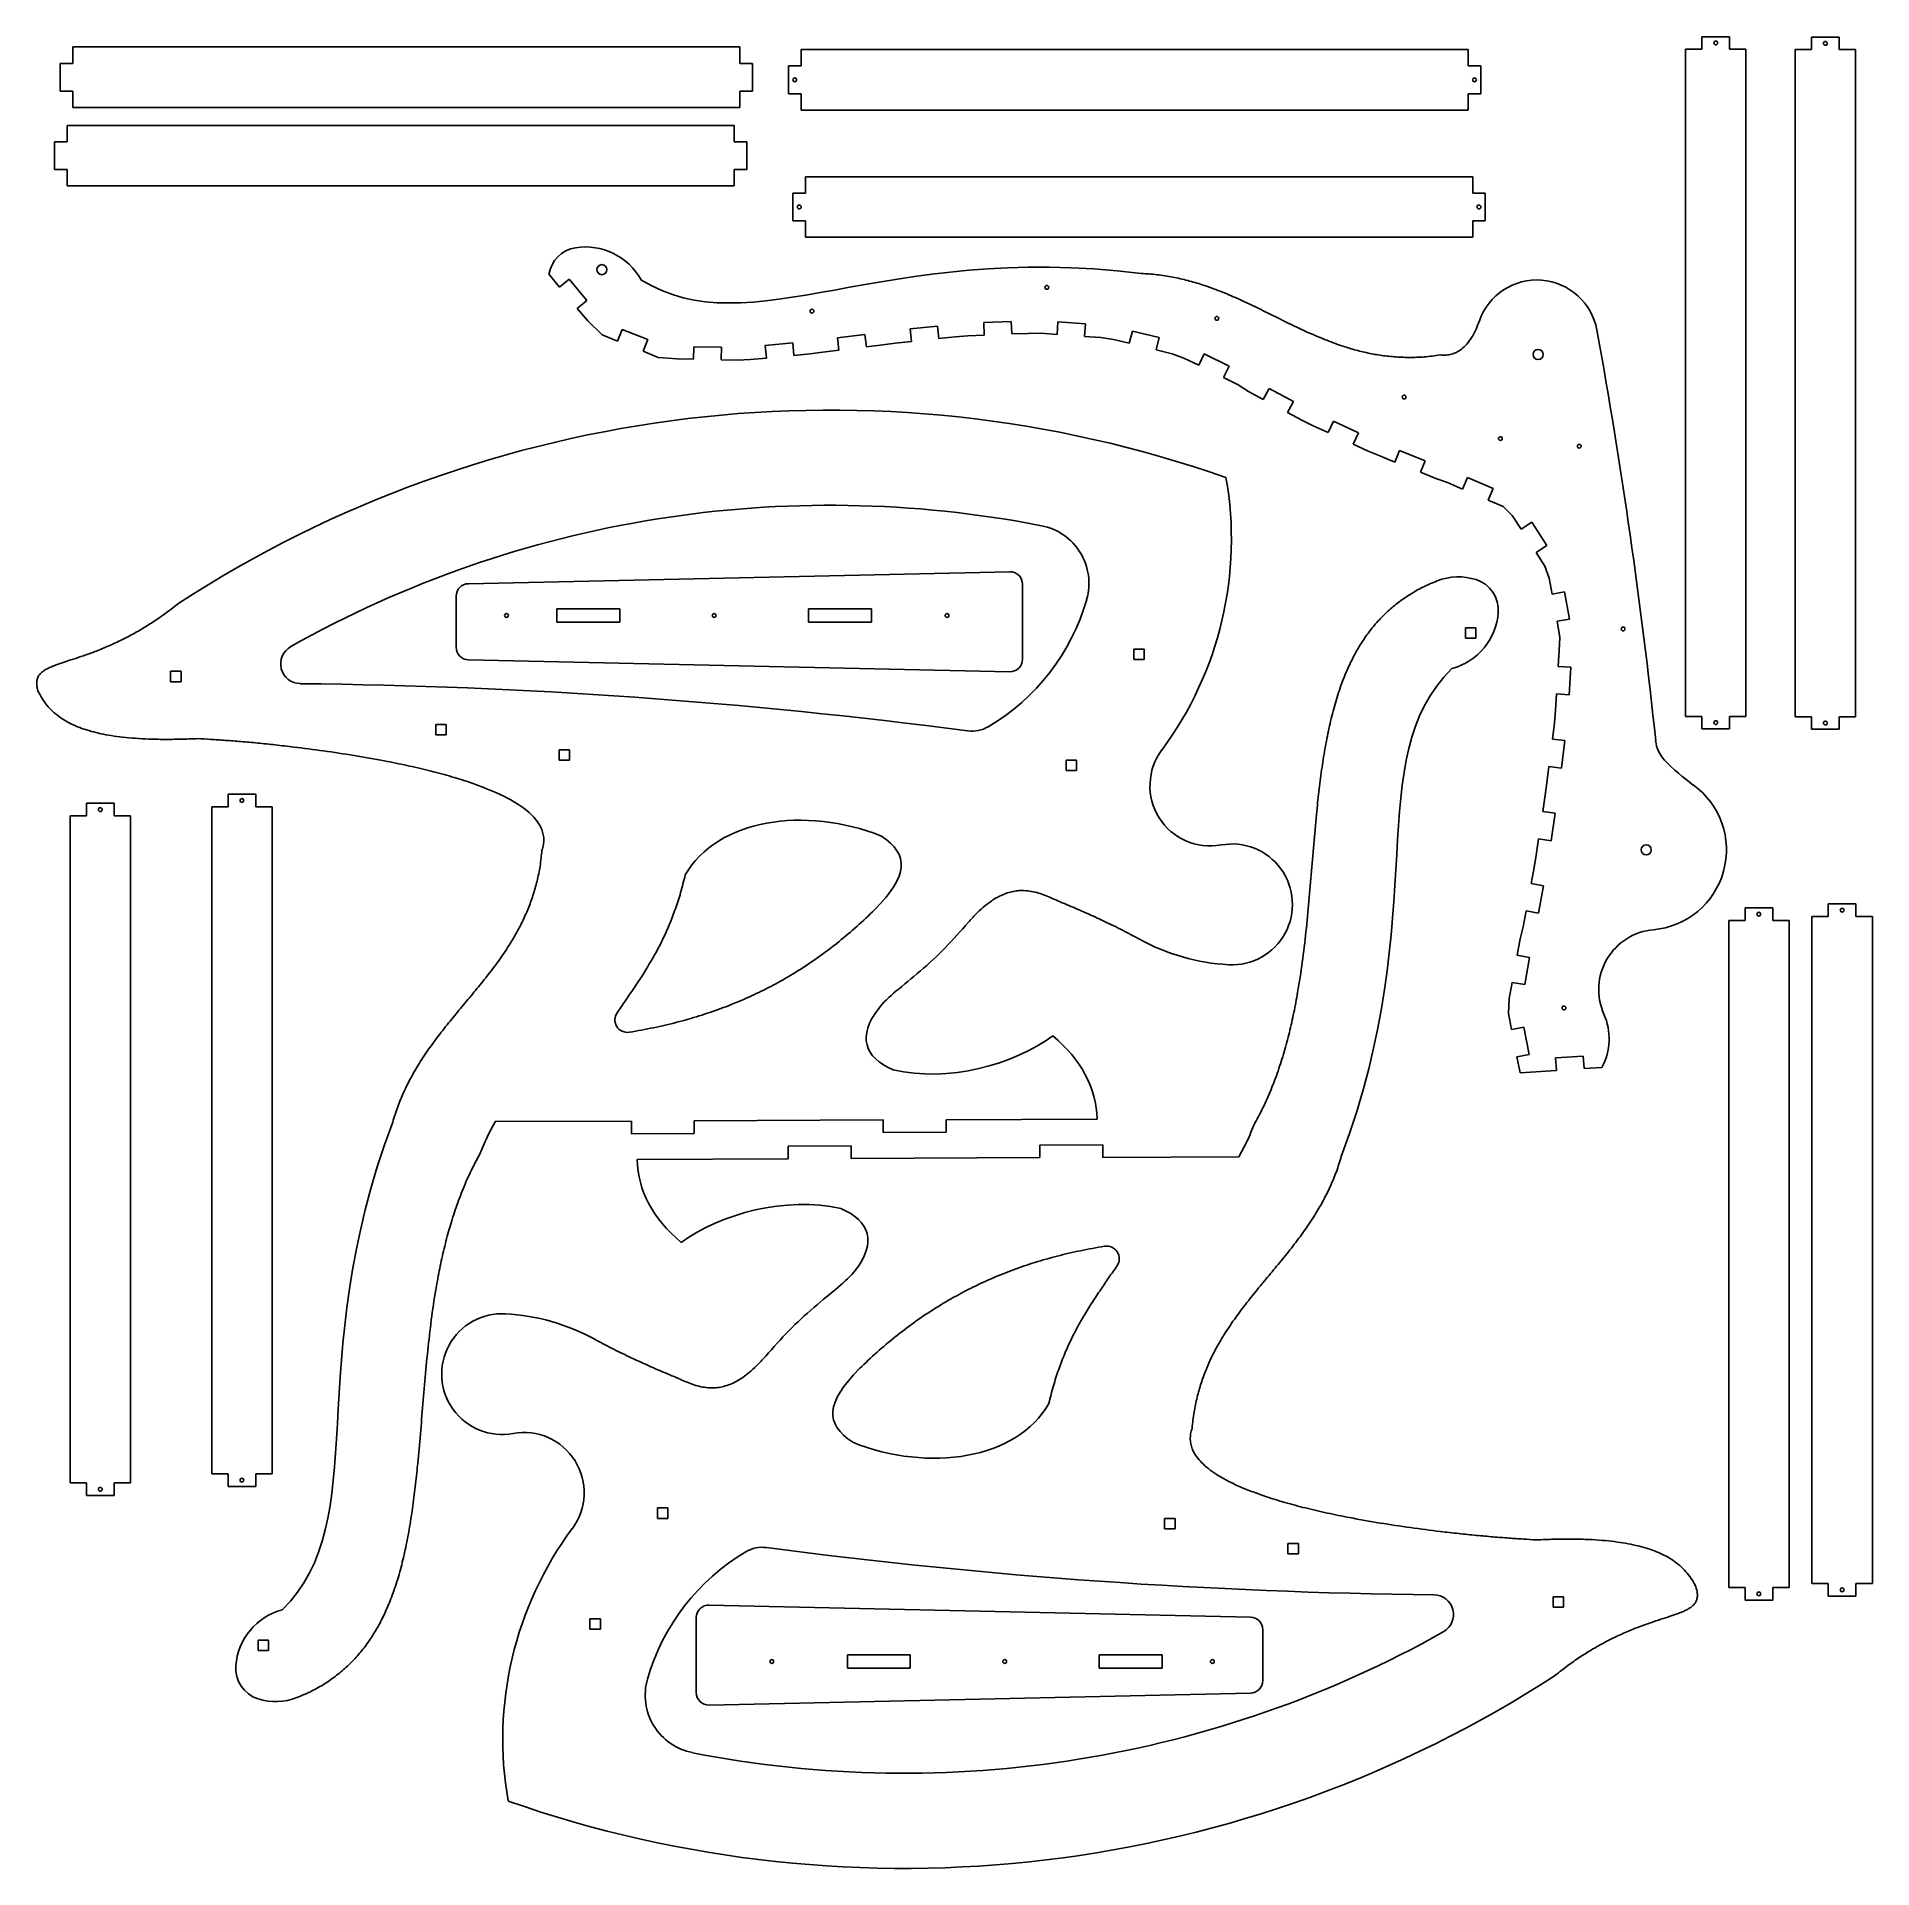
# Model space of a CAD drawing. Header units: millimetres. Extents: x 34 to 1492, y 27 to 1482.
import ezdxf

# ---------------------------------------------------------------- set-up
doc = ezdxf.new("R2010")
doc.units = ezdxf.units.MM

msp = doc.modelspace()

# ---------------------------------------------------------------- linework, layer by layer
at = {"color": 7, "linetype": 'Continuous', "lineweight": 25}
for p, q in [((62.3, 1460.7), (62.3, 1473.7)), ((592.3, 1473.7), (62.3, 1473.7)), ((592.3, 1460.7), (592.3, 1473.7)), ((1356.6, 1481.9), (1356.6, 1471.9)), ((1378.6, 1481.9), (1356.6, 1481.9)), ((1378.6, 1471.9), (1378.6, 1481.9)), ((1443.7, 1481.6), (1443.7, 1471.6)), ((1465.7, 1481.6), (1443.7, 1481.6)), ((1465.7, 1471.6), (1465.7, 1481.6)), ((52.3, 1460.7), (52.3, 1438.7)), ((52.3, 1460.7), (62.3, 1460.7)), ((602.3, 1460.7), (592.3, 1460.7)), ((602.3, 1438.7), (602.3, 1460.7)), ((630.9, 1458.6), (630.9, 1436.6)), ((630.9, 1458.6), (640.9, 1458.6)), ((640.9, 1458.6), (640.9, 1471.6)), ((1170.9, 1471.6), (640.9, 1471.6)), ((1170.9, 1458.6), (1170.9, 1471.6)), ((1180.9, 1458.6), (1170.9, 1458.6)), ((1180.9, 1436.6), (1180.9, 1458.6)), ((1356.6, 1471.9), (1343.6, 1471.9)), ((1343.6, 1471.9), (1343.6, 941.9)), ((1391.6, 1471.9), (1378.6, 1471.9)), ((1391.6, 941.9), (1391.6, 1471.9)), ((1443.7, 1471.6), (1430.7, 1471.6)), ((1430.7, 1471.6), (1430.7, 941.6)), ((1478.7, 1471.6), (1465.7, 1471.6)), ((1478.7, 941.6), (1478.7, 1471.6)), ((62.3, 1438.7), (52.3, 1438.7)), ((62.3, 1425.7), (62.3, 1438.7)), ((592.3, 1438.7), (602.3, 1438.7)), ((592.3, 1425.7), (592.3, 1438.7)), ((640.9, 1436.6), (630.9, 1436.6)), ((640.9, 1423.6), (640.9, 1436.6)), ((1170.9, 1436.6), (1180.9, 1436.6)), ((1170.9, 1423.6), (1170.9, 1436.6)), ((62.3, 1425.7), (592.3, 1425.7)), ((640.9, 1423.6), (1170.9, 1423.6)), ((57.9, 1398.4), (57.9, 1411.4)), ((587.9, 1411.4), (57.9, 1411.4)), ((587.9, 1398.4), (587.9, 1411.4)), ((47.9, 1398.4), (47.9, 1376.4)), ((47.9, 1398.4), (57.9, 1398.4)), ((597.9, 1398.4), (587.9, 1398.4)), ((597.9, 1376.4), (597.9, 1398.4)), ((57.9, 1376.4), (47.9, 1376.4)), ((57.9, 1363.4), (57.9, 1376.4)), ((587.9, 1376.4), (597.9, 1376.4)), ((587.9, 1363.4), (587.9, 1376.4)), ((57.9, 1363.4), (587.9, 1363.4)), ((634.5, 1357.6), (634.5, 1335.6)), ((634.5, 1357.6), (644.5, 1357.6)), ((644.5, 1357.6), (644.5, 1370.6)), ((1174.5, 1370.6), (644.5, 1370.6)), ((1174.5, 1357.6), (1174.5, 1370.6)), ((1184.5, 1357.6), (1174.5, 1357.6)), ((1184.5, 1335.6), (1184.5, 1357.6)), ((644.5, 1335.6), (634.5, 1335.6)), ((644.5, 1322.6), (644.5, 1335.6)), ((1174.5, 1335.6), (1184.5, 1335.6)), ((1174.5, 1322.6), (1174.5, 1335.6)), ((644.5, 1322.6), (1174.5, 1322.6)), ((440.7, 1292.9), (449, 1282.9)), ((456.7, 1289.3), (449, 1282.9)), ((470.8, 1272.4), (456.7, 1289.3)), ((463.1, 1266), (470.8, 1272.4)), ((463.1, 1266), (471.4, 1256)), ((471.4, 1256), (482.9, 1244.9)), ((807.9, 1255.7), (786, 1254.8)), ((786, 1254.8), (786.4, 1244.8)), ((808.3, 1245.7), (807.9, 1255.7)), ((845, 1255.3), (844.3, 1245.3)), ((867, 1253.7), (845, 1255.3)), ((482.9, 1244.9), (495, 1240.1)), ((498.7, 1249.3), (495, 1240.1)), ((519.1, 1241.2), (498.7, 1249.3)), ((515.4, 1231.9), (519.1, 1241.2)), ((691.6, 1245.4), (669.8, 1242.7)), ((669.8, 1242.7), (671, 1232.8)), ((692.9, 1235.5), (691.6, 1245.4)), ((715.7, 1238.4), (728.6, 1239.8)), ((749.4, 1252), (727.6, 1249.7)), ((727.6, 1249.7), (728.6, 1239.8)), ((750.5, 1242.1), (749.4, 1252)), ((750.5, 1242.1), (763.4, 1243.4)), ((763.4, 1243.4), (773.4, 1244.3)), ((773.4, 1244.3), (786.4, 1244.8)), ((808.3, 1245.7), (821.3, 1246.2)), ((821.3, 1246.2), (831.3, 1246.3)), ((831.3, 1246.3), (844.3, 1245.3)), ((866.2, 1243.7), (867, 1253.7)), ((866.2, 1243.7), (879.2, 1242.8)), ((879.2, 1242.8), (889.1, 1241.4)), ((889.1, 1241.4), (901.7, 1238.3)), ((904.1, 1248), (901.7, 1238.3)), ((925.5, 1242.8), (904.1, 1248)), ((923.1, 1233.1), (925.5, 1242.8)), ((515.4, 1231.9), (527.5, 1227.1)), ((527.5, 1227.1), (542.4, 1225.9)), ((542.4, 1225.9), (555.4, 1225.6)), ((555.7, 1235.6), (555.4, 1225.6)), ((577.7, 1235.1), (555.7, 1235.6)), ((577.4, 1225.1), (577.7, 1235.1)), ((577.4, 1225.1), (590.4, 1224.8)), ((590.4, 1224.8), (600.4, 1225.4)), ((600.4, 1225.4), (613.4, 1226.6)), ((634.3, 1238.6), (612.4, 1236.6)), ((612.4, 1236.6), (613.4, 1226.6)), ((635.3, 1228.7), (634.3, 1238.6)), ((635.3, 1228.7), (648.2, 1229.9)), ((648.2, 1229.9), (658.1, 1231.2)), ((658.1, 1231.2), (671, 1232.8)), ((692.9, 1235.5), (705.8, 1237.1)), ((705.8, 1237.1), (715.7, 1238.4)), ((923.1, 1233.1), (935.7, 1230)), ((935.7, 1230), (945.1, 1226.6)), ((945.1, 1226.6), (956.8, 1220.8)), ((961.2, 1229.8), (956.8, 1220.8)), ((980.9, 1220), (961.2, 1229.8)), ((976.5, 1211), (980.9, 1220)), ((976.5, 1211), (988.1, 1205.2)), ((988.1, 1205.2), (996.5, 1199.9)), ((996.5, 1199.9), (1008, 1193.7)), ((1012.7, 1202.5), (1008, 1193.7)), ((1032.1, 1192.1), (1012.7, 1202.5)), ((1027.4, 1183.3), (1032.1, 1192.1)), ((1027.4, 1183.3), (1038.8, 1177.2)), ((1038.8, 1177.2), (1047.8, 1172.7)), ((1047.8, 1172.7), (1059.6, 1167.3)), ((1063.8, 1176.4), (1059.6, 1167.3)), ((1083.8, 1167.2), (1063.8, 1176.4)), ((1079.6, 1158.1), (1083.8, 1167.2)), ((1079.6, 1158.1), (1091.4, 1152.7)), ((1091.4, 1152.7), (1100.6, 1148.8)), ((1116.4, 1153.2), (1112.7, 1143.9)), ((1136.8, 1145), (1116.4, 1153.2)), ((1100.6, 1148.8), (1112.7, 1143.9)), ((1133.1, 1135.8), (1136.8, 1145)), ((1133.1, 1135.8), (1145.2, 1130.9)), ((1145.2, 1130.9), (1154.6, 1127.6)), ((1154.6, 1127.6), (1166.5, 1122.4)), ((1170.5, 1131.6), (1166.5, 1122.4)), ((1190.7, 1122.8), (1170.5, 1131.6)), ((1186.7, 1113.7), (1190.7, 1122.8)), ((1186.7, 1113.7), (1198.6, 1108.5)), ((1198.6, 1108.5), (1205.9, 1101.6)), ((1205.9, 1101.6), (1212.9, 1090.7)), ((1221.4, 1096.1), (1212.9, 1090.7)), ((1233.3, 1077.6), (1221.4, 1096.1)), ((1224.9, 1072.2), (1233.3, 1077.6)), ((1224.9, 1072.2), (1231.9, 1061.2)), ((806.7, 1056.8), (376.7, 1047.2)), ((1231.9, 1061.2), (1235.3, 1051.8)), ((1235.3, 1051.8), (1237.6, 1039.1)), ((366.9, 1037.3), (366.9, 996.8)), ((816.9, 987.3), (816.9, 1046.8)), ((1247.4, 1040.8), (1237.6, 1039.1)), ((1251.3, 1019.2), (1247.4, 1040.8)), ((496.9, 1027.3), (446.9, 1027.3)), ((446.9, 1027.3), (446.9, 1016.8)), ((496.9, 1016.8), (496.9, 1027.3)), ((696.9, 1027.3), (646.9, 1027.3)), ((646.9, 1027.3), (646.9, 1016.8)), ((696.9, 1016.8), (696.9, 1027.3)), ((446.9, 1016.8), (496.9, 1016.8)), ((646.9, 1016.8), (696.9, 1016.8)), ((1177.1, 1012.2), (1168.8, 1012.2)), ((1168.8, 1012.2), (1168.8, 1003.9)), ((1177.1, 1003.9), (1177.1, 1012.2)), ((1241.5, 1017.4), (1251.3, 1019.2)), ((1241.5, 1017.4), (1243.8, 1004.6)), ((913.5, 995.3), (905.2, 995.3)), ((905.2, 995.3), (905.2, 987)), ((913.5, 987), (913.5, 995.3)), ((1168.8, 1003.9), (1177.1, 1003.9)), ((1243.3, 994.6), (1242.5, 981.6)), ((1243.8, 1004.6), (1243.3, 994.6)), ((148.3, 977.7), (140, 977.7)), ((140, 977.7), (140, 969.4)), ((148.3, 969.4), (148.3, 977.7)), ((376.7, 986.8), (806.7, 977.3)), ((905.2, 987), (913.5, 987)), ((1252.5, 981), (1242.5, 981.6)), ((1251.2, 959.1), (1252.5, 981)), ((140, 969.4), (148.3, 969.4)), ((1241.2, 959.7), (1240.4, 946.7)), ((1241.2, 959.7), (1251.2, 959.1)), ((359, 935.4), (350.7, 935.4)), ((350.7, 935.4), (350.7, 927.1)), ((359, 927.1), (359, 935.4)), ((1239.4, 936.8), (1237.8, 923.8)), ((1240.4, 946.7), (1239.4, 936.8)), ((1356.6, 941.9), (1343.6, 941.9)), ((1356.6, 931.9), (1356.6, 941.9)), ((1391.6, 941.9), (1378.6, 941.9)), ((1378.6, 941.9), (1378.6, 931.9)), ((1443.7, 941.6), (1430.7, 941.6)), ((1443.7, 931.6), (1443.7, 941.6)), ((1478.7, 941.6), (1465.7, 941.6)), ((1465.7, 941.6), (1465.7, 931.6)), ((350.7, 927.1), (359, 927.1)), ((1247.7, 922.6), (1237.8, 923.8)), ((1245, 900.8), (1247.7, 922.6)), ((1356.6, 931.9), (1378.6, 931.9)), ((1443.7, 931.6), (1465.7, 931.6)), ((457, 915.4), (448.7, 915.4)), ((448.7, 915.4), (448.7, 907.1)), ((448.7, 907.1), (457, 907.1)), ((457, 907.1), (457, 915.4)), ((859.7, 907.1), (851.4, 907.1)), ((851.4, 907.1), (851.4, 898.8)), ((859.7, 898.8), (859.7, 907.1)), ((851.4, 898.8), (859.7, 898.8)), ((1235.1, 902), (1233.5, 889.1)), ((1235.1, 902), (1245, 900.8)), ((185.7, 880.1), (185.7, 870.1)), ((207.7, 880.1), (185.7, 880.1)), ((207.7, 870.1), (207.7, 880.1)), ((1232.1, 879.2), (1230.2, 866.4)), ((1233.5, 889.1), (1232.1, 879.2)), ((73.2, 862.8), (60.2, 862.8)), ((60.2, 862.8), (60.2, 332.8)), ((73.2, 872.8), (73.2, 862.8)), ((95.2, 872.8), (73.2, 872.8)), ((95.2, 862.8), (95.2, 872.8)), ((108.2, 862.8), (95.2, 862.8)), ((108.2, 332.8), (108.2, 862.8)), ((185.7, 870.1), (172.7, 870.1)), ((172.7, 870.1), (172.7, 340.1)), ((220.7, 870.1), (207.7, 870.1)), ((220.7, 340.1), (220.7, 870.1)), ((1240.1, 864.9), (1230.2, 866.4)), ((1236.8, 843.1), (1240.1, 864.9)), ((1225, 831.7), (1223.4, 821.9)), ((1226.9, 844.6), (1225, 831.7)), ((1226.9, 844.6), (1236.8, 843.1)), ((1223.4, 821.9), (1221, 809.1)), ((1230.8, 807.2), (1221, 809.1)), ((1226.7, 785.6), (1230.8, 807.2)), ((1390.9, 789.7), (1390.9, 779.7)), ((1412.9, 789.7), (1390.9, 789.7)), ((1412.9, 779.7), (1412.9, 789.7)), ((1457, 792.9), (1457, 782.9)), ((1479, 792.9), (1457, 792.9)), ((1479, 782.9), (1479, 792.9)), ((1214.5, 774.7), (1212.1, 765)), ((1216.9, 787.5), (1214.5, 774.7)), ((1216.9, 787.5), (1226.7, 785.6)), ((1390.9, 779.7), (1377.9, 779.7)), ((1377.9, 779.7), (1377.9, 249.7)), ((1425.9, 779.7), (1412.9, 779.7)), ((1425.9, 249.7), (1425.9, 779.7)), ((1457, 782.9), (1444, 782.9)), ((1444, 782.9), (1444, 252.9)), ((1492, 782.9), (1479, 782.9)), ((1492, 252.9), (1492, 782.9)), ((1212.1, 765), (1209.8, 752.2)), ((1219.6, 750.4), (1209.8, 752.2)), ((1215.8, 728.8), (1219.6, 750.4)), ((1205.9, 730.5), (1203.6, 717.7)), ((1205.9, 730.5), (1215.8, 728.8)), ((1203.6, 717.7), (1202.9, 705.8)), ((1202.9, 705.8), (1205.4, 693)), ((1215.2, 694.9), (1205.4, 693)), ((1219.4, 673.3), (1215.2, 694.9)), ((1209.6, 671.4), (1219.4, 673.3)), ((1209.6, 671.4), (1212.1, 658.6)), ((1262.3, 672), (1240.4, 670.6)), ((1263, 662.1), (1262.3, 672)), ((1212.1, 658.6), (1241, 660.6)), ((1240.4, 670.6), (1241, 660.6)), ((1263, 662.1), (1277.1, 663)), ((398, 619.9), (506.1, 620.3)), ((506.1, 620.3), (506.1, 610.3)), ((556.1, 620.5), (706.1, 621.2)), ((556.1, 610.5), (556.1, 620.5)), ((706.1, 621.2), (706.1, 611.2)), ((756.1, 621.4), (876.1, 621.9)), ((756.1, 611.4), (756.1, 621.4)), ((506.1, 610.3), (556.1, 610.5)), ((680.6, 600.7), (630.6, 600.4)), ((630.6, 600.4), (630.6, 590.4)), ((680.6, 590.7), (680.6, 600.7)), ((706.1, 611.2), (756.1, 611.4)), ((880.6, 601.5), (830.6, 601.3)), ((830.6, 601.3), (830.6, 591.3)), ((880.6, 591.5), (880.6, 601.5)), ((630.6, 590.4), (510.6, 589.9)), ((830.6, 591.3), (680.6, 590.7)), ((988.7, 592), (880.6, 591.5)), ((185.7, 340.1), (172.7, 340.1)), ((185.7, 330.1), (185.7, 340.1)), ((220.7, 340.1), (207.7, 340.1)), ((207.7, 340.1), (207.7, 330.1)), ((73.2, 332.8), (60.2, 332.8)), ((73.2, 322.8), (73.2, 332.8)), ((73.2, 322.8), (95.2, 322.8)), ((108.2, 332.8), (95.2, 332.8)), ((95.2, 332.8), (95.2, 322.8)), ((185.7, 330.1), (207.7, 330.1)), ((535.2, 313), (526.9, 313)), ((526.9, 313), (526.9, 304.7)), ((535.2, 304.7), (535.2, 313)), ((526.9, 304.7), (535.2, 304.7)), ((938, 304.7), (929.7, 304.7)), ((929.7, 304.7), (929.7, 296.4)), ((929.7, 296.4), (938, 296.4)), ((938, 296.4), (938, 304.7)), ((1036, 284.7), (1027.7, 284.7)), ((1027.7, 284.7), (1027.7, 276.4)), ((1036, 276.4), (1036, 284.7)), ((1027.7, 276.4), (1036, 276.4)), ((1390.9, 249.7), (1377.9, 249.7)), ((1390.9, 239.7), (1390.9, 249.7)), ((1425.9, 249.7), (1412.9, 249.7)), ((1412.9, 249.7), (1412.9, 239.7)), ((1457, 252.9), (1444, 252.9)), ((1457, 242.9), (1457, 252.9)), ((1492, 252.9), (1479, 252.9)), ((1479, 252.9), (1479, 242.9)), ((997.9, 226.2), (567.9, 235.8)), ((1246.7, 242.4), (1238.4, 242.4)), ((1238.4, 242.4), (1238.4, 234.1)), ((1238.4, 234.1), (1246.7, 234.1)), ((1246.7, 234.1), (1246.7, 242.4)), ((1390.9, 239.7), (1412.9, 239.7)), ((1457, 242.9), (1479, 242.9)), ((481.5, 224.9), (473.2, 224.9)), ((473.2, 224.9), (473.2, 216.6)), ((481.5, 216.6), (481.5, 224.9)), ((557.7, 225.8), (557.7, 166.3)), ((217.8, 207.9), (209.5, 207.9)), ((209.5, 207.9), (209.5, 199.6)), ((217.8, 199.6), (217.8, 207.9)), ((473.2, 216.6), (481.5, 216.6)), ((1007.7, 175.8), (1007.7, 216.3)), ((209.5, 199.6), (217.8, 199.6)), ((677.7, 196.3), (677.7, 185.8)), ((727.7, 196.3), (677.7, 196.3)), ((727.7, 185.8), (727.7, 196.3)), ((877.7, 196.3), (877.7, 185.8)), ((927.7, 196.3), (877.7, 196.3)), ((927.7, 185.8), (927.7, 196.3)), ((677.7, 185.8), (727.7, 185.8)), ((877.7, 185.8), (927.7, 185.8)), ((567.9, 156.3), (997.9, 165.8))]:
    msp.add_line(p, q, dxfattribs=at)
for centre, radius in [((1367.6, 1476.9), 1.5), ((1454.7, 1476.6), 1.5), ((635.9, 1447.6), 1.5), ((1175.9, 1447.6), 1.5), ((639.5, 1346.6), 1.5), ((1179.5, 1346.6), 1.5), ((482.7, 1296.8), 4), ((836.2, 1282.7), 1.5), ((649.6, 1263.8), 1.5), ((971.3, 1258.1), 1.5), ((1226.5, 1229.4), 4), ((1120, 1195.6), 1.5), ((1196.5, 1162.6), 1.5), ((1259.2, 1156.5), 1.5), ((406.9, 1022), 1.5), ((571.9, 1022), 1.5), ((756.9, 1022), 1.5), ((1294, 1011.3), 1.5), ((1367.6, 936.9), 1.5), ((1454.7, 936.6), 1.5), ((196.7, 875.1), 1.5), ((84.2, 867.8), 1.5), ((1312.4, 835.8), 4), ((1468, 787.9), 1.5), ((1401.9, 784.7), 1.5), ((1247, 710.2), 1.5), ((196.7, 335.1), 1.5), ((84.2, 327.8), 1.5), ((1468, 247.9), 1.5), ((1401.9, 244.7), 1.5), ((617.7, 191), 1.5), ((802.7, 191), 1.5), ((967.7, 191), 1.5)]:
    msp.add_circle(centre, radius, dxfattribs=at)
for centre, radius, start, end in [((465.9, 1289), 25.6, 99.3765, 171.1689), ((469.8, 1264.7), 50.1, 28.6799, 99.1738), ((1225.5, 1240.2), 48.4, 10.2825, 160.7376), ((-3092.4, 456.9), 4436.8, 6.0213, 10.2825), ((664.1, 235.2), 950, 70.6768, 123.0106), ((701.5, 1082.6), 281.3, 323.4612, 10.0338), ((664.1, 235.2), 874.4, 78.9293, 119.3561), ((823.1, 1047.7), 46.5, 343.9632, 78.9293), ((806.9, 1046.8), 10, 0, 91.273), ((1163.1, 1006.7), 46, 72.1621, 111.4833), ((1169.4, 1026.3), 25.5, 355.7739, 72.1621), ((376.9, 1037.3), 10, 91.273, 180), ((701.5, 1082.6), 173.1, 300.6112, 343.9632), ((1145, 1028.1), 50, 285.0797, 355.7739), ((243.2, 983.6), 15.7, 119.3561, 269.3894), ((376.9, 996.8), 10, 180, 268.727), ((806.9, 987.3), 10, 268.727, 0), ((195.8, -3468.7), 4436.8, 82.5213, 89.3894), ((776.6, 955.7), 25.6, 262.5213, 300.6112), ((1345.3, 925), 25.6, 186.0213, 224.1112), ((965.9, 886.7), 47.8, 143.4612, 280.4742), ((1451.2, 1027.6), 173.1, 224.1112, 234.1217), ((1312.4, 835.8), 63.7, 275.1188, 54.1217), ((983.3, 792.5), 48, 266.8515, 100.4742), ((989.8, 910.8), 166.5, 241.2606, 266.8515), ((1322.4, 724.8), 47.8, 95.1188, 203.9742), ((503, 700.8), 10, 145.7711, 279.166), ((1234.9, 685.8), 48, 331.592, 23.9742), ((883.7, 511), 10, 325.7711, 99.166), ((403.4, 419.3), 48, 86.8515, 280.4742), ((396.9, 301), 166.5, 61.2606, 86.8515), ((420.8, 325.1), 47.8, 323.4612, 100.4742), ((685.2, 129.2), 281.3, 143.4612, 190.0338), ((685.2, 129.2), 173.1, 120.6112, 163.9632), ((610.1, 256.1), 25.6, 82.5213, 120.6112), ((1190.9, 4680.5), 4436.8, 262.5213, 269.3894), ((567.7, 225.8), 10, 88.727, 180), ((1143.5, 228.3), 15.7, 299.3561, 89.3894), ((241.7, 183.8), 50, 105.0797, 175.7739), ((997.7, 216.3), 10, 0, 88.727), ((722.5, 976.6), 874.4, 258.9293, 299.3561), ((217.3, 185.6), 25.5, 175.7739, 252.1621), ((722.5, 976.6), 950, 250.6768, 303.0106), ((563.6, 164.2), 46.5, 163.9632, 258.9293), ((997.7, 175.8), 10, 271.273, 0), ((223.6, 205.1), 46, 252.1621, 291.4833), ((567.7, 166.3), 10, 180, 271.273)]:
    msp.add_arc(centre, radius, start, end, dxfattribs=at)
for points in [[(911, 1293.8), (704.6, 1319.6), (600.7, 1234.5), (513.7, 1288.8)], [(1070.1, 592.3), (1143.4, 787), (1084.9, 907.9), (1158, 979.8)], [(704.7, 846.8), (644.1, 870.9), (574.3, 860.3), (548.9, 815.9)], [(699.3, 788.2), (726.3, 815.7), (727, 831.7), (704.7, 846.8)], [(735.7, 739.7), (749.4, 751.1), (761.9, 764.5), (773.9, 778.3)], [(702.6, 709.9), (709.6, 719.1), (721.8, 727.6), (735.7, 739.7)], [(714.1, 661), (691.1, 670.9), (685.5, 687.9), (702.6, 709.9)], [(841, 688), (809.5, 665), (757.8, 650.9), (714.1, 661)], [(876.1, 621.9), (875.3, 646.9), (863.6, 668.9), (841, 688)], [(316.5, 619.5), (243.2, 424.8), (301.8, 303.9), (228.7, 232)], [(510.6, 589.9), (511.4, 564.9), (523.1, 542.9), (545.7, 523.9)], [(545.7, 523.9), (577.2, 546.8), (628.9, 560.9), (672.6, 550.8)], [(672.6, 550.8), (695.6, 541), (701.1, 523.9), (684.1, 501.9)], [(684.1, 501.9), (677, 492.8), (664.9, 484.2), (651, 472.1)], [(651, 472.1), (637.3, 460.8), (624.8, 447.4), (612.8, 433.5)], [(687.4, 423.7), (660.4, 396.2), (659.7, 380.1), (682, 365.1)], [(682, 365.1), (742.6, 340.9), (812.4, 351.5), (837.8, 396)]]:
    msp.add_open_spline(points, degree=3, dxfattribs=at)
for points, knots in [([(1148.7, 1229), (1144.5, 1228.4), (1136.2, 1227.3), (1124, 1226.9), (1112.3, 1227.4), (1101, 1228.7), (1090, 1230.7), (1079.3, 1233.5), (1067.7, 1237.1), (1055, 1242), (1041.4, 1247.9), (1028, 1254.3), (1014.7, 1260.9), (1001.3, 1267.5), (987.7, 1273.9), (973.9, 1279.8), (960.7, 1284.6), (948.1, 1288.3), (936.1, 1291), (923.7, 1293), (915.3, 1293.5), (911, 1293.8)], [0, 0, 0, 0, 0.050856, 0.099458, 0.146289, 0.191783, 0.236315, 0.280196, 0.323673, 0.383119, 0.44246, 0.501861, 0.561388, 0.62106, 0.680904, 0.741004, 0.801558, 0.849684, 0.89856, 0.948525, 1, 1, 1, 1]), ([(1179.8, 1256.2), (1178.9, 1253.8), (1177.2, 1249.2), (1173.8, 1242.9), (1170.1, 1237.7), (1166, 1233.8), (1161.9, 1231.1), (1157.8, 1229.5), (1153.3, 1228.7), (1150.2, 1228.9), (1148.7, 1229)], [0, 0, 0, 0, 0.17152, 0.327878, 0.470285, 0.601338, 0.699249, 0.795888, 0.894862, 1, 1, 1, 1]), ([(1146.2, 1049.5), (1142.4, 1047.9), (1134.8, 1044.7), (1124.3, 1038.7), (1114.7, 1032), (1106, 1024.6), (1098.2, 1016.5), (1091.2, 1007.9), (1085, 998.7), (1079.5, 988.9), (1074.1, 977.6), (1069, 964.5), (1064.4, 949.7), (1060.6, 934.1), (1057.4, 918), (1054.7, 901.3), (1052.5, 884.1), (1050.4, 864.7), (1048.4, 843), (1046.5, 819.1), (1044.5, 795), (1042.1, 770.8), (1039.3, 746.6), (1036, 725.2), (1032.5, 706.6), (1029, 690.8), (1024.8, 675.3), (1020, 660.1), (1014.4, 645.3), (1008.1, 630.9), (1003.1, 621.6), (1000.6, 617)], [0, 0, 0, 0, 0.026475, 0.051826, 0.07634, 0.100292, 0.12394, 0.14709, 0.170353, 0.193882, 0.217796, 0.24957, 0.282267, 0.315944, 0.350604, 0.386208, 0.422683, 0.459934, 0.50959, 0.5601, 0.611174, 0.662524, 0.713881, 0.765011, 0.799225, 0.833217, 0.866966, 0.900476, 0.933775, 0.96692, 1, 1, 1, 1]), ([(146.6, 1031.8), (143.3, 1029.2), (136.9, 1024.3), (127.3, 1017.6), (118, 1011.7), (109, 1006.6), (99.7, 1001.8), (90, 997.3), (80.2, 993.4), (71.1, 990.1), (62.9, 987.4), (55.7, 985.1), (49.7, 983), (44.9, 981.2), (41.3, 979.4), (38.4, 977.6), (36.3, 975.6), (34.8, 973.5), (33.9, 971), (33.6, 968.2), (33.9, 965), (34.5, 962.8), (34.8, 961.7)], [0, 0, 0, 0, 0.089944, 0.17417, 0.253034, 0.326848, 0.395883, 0.47942, 0.55552, 0.624436, 0.686307, 0.741194, 0.789135, 0.822007, 0.850839, 0.876031, 0.895414, 0.91357, 0.931739, 0.951346, 0.973735, 1, 1, 1, 1]), ([(34.8, 961.7), (35.8, 959.8), (37.8, 956), (41.7, 950.7), (46.3, 945.7), (51.5, 941.5), (57.1, 937.9), (63, 934.9), (69.7, 932.2), (77, 929.9), (84.8, 928), (93.1, 926.5), (102.2, 925.3), (112.2, 924.4), (123.1, 923.8), (135, 923.5), (148, 923.7), (156.9, 924), (161.6, 924.2)], [0, 0, 0, 0, 0.045654, 0.092174, 0.1405588, 0.1920672, 0.2356754, 0.2828384, 0.3343025, 0.3907995, 0.4460772, 0.5064197, 0.5722953, 0.6441559, 0.7224381, 0.8075664, 0.8999527, 1, 1, 1, 1]), ([(161.6, 924.2), (165, 924), (172.3, 923.6), (183.7, 922.8), (196.2, 921.9), (209.5, 920.7), (223.4, 919.2), (240.9, 917.2), (261.8, 914.5), (285.8, 910.9), (307.9, 907), (327.6, 903), (344.7, 899), (361.1, 894.7), (375.4, 890.3), (387.8, 885.9), (398.1, 881.6), (407.5, 877.2), (413.2, 873.8), (415.9, 872.1)], [0, 0, 0, 0, 0.039719, 0.083779, 0.131652, 0.18281, 0.236727, 0.292876, 0.384362, 0.478049, 0.571941, 0.64131, 0.708876, 0.773848, 0.83547, 0.881075, 0.923865, 0.963572, 1, 1, 1, 1]), ([(415.9, 872.1), (418, 870.7), (422.1, 867.9), (427.4, 863.2), (431.6, 858.3), (434.4, 853.5), (436, 848.9), (436.7, 844.5), (436.4, 839.9), (435.5, 837), (435.1, 835.5)], [0, 0, 0, 0, 0.1715199, 0.3278779, 0.4702846, 0.6013369, 0.6992479, 0.7958875, 0.8948622, 1, 1, 1, 1]), ([(435.1, 835.5), (434.6, 831.3), (433.8, 823), (431.3, 811.1), (428.1, 799.7), (424.2, 789), (419.6, 778.8), (414.5, 769.1), (408.2, 758.6), (400.6, 747.4), (391.6, 735.6), (382.3, 724.1), (372.7, 712.6), (363.2, 701.2), (353.8, 689.5), (344.9, 677.4), (337.1, 665.6), (330.5, 654.3), (325.1, 643.3), (320.3, 631.7), (317.8, 623.6), (316.5, 619.5)], [0, 0, 0, 0, 0.050856, 0.099458, 0.146289, 0.191783, 0.236315, 0.280196, 0.323673, 0.383119, 0.44246, 0.501861, 0.561388, 0.62106, 0.680903, 0.741004, 0.801558, 0.849684, 0.89856, 0.948525, 1, 1, 1, 1]), ([(548.9, 815.9), (547.7, 811.2), (545.5, 802.1), (541.2, 789.1), (536.7, 777.1), (531.7, 766), (526.5, 755.7), (520.7, 745.5), (514.5, 735.4), (507.8, 725.4), (501.2, 715.8), (496.8, 709.5), (494.7, 706.4)], [0, 0, 0, 0, 0.118126, 0.228736, 0.33283, 0.431326, 0.525055, 0.614747, 0.716124, 0.813645, 0.908049, 1, 1, 1, 1]), ([(773.9, 778.3), (775.8, 780.5), (779.5, 784.5), (785.1, 789.8), (790.6, 794.2), (795.8, 797.6), (800.9, 800.2), (805.9, 802), (810.7, 803.1), (815.7, 803.6), (821.1, 803.4), (826.8, 802.3), (832.3, 800.7), (837.8, 798.5), (841.4, 796.8), (843.2, 796)], [0, 0, 0, 0, 0.109229, 0.206971, 0.294569, 0.373448, 0.445105, 0.511086, 0.572922, 0.632052, 0.70444, 0.776465, 0.849382, 0.923835, 1, 1, 1, 1]), ([(504.6, 690.9), (511, 692.1), (523.6, 694.3), (542.1, 698.6), (559.9, 703.7), (577, 709.5), (593.4, 716), (609.3, 723.3), (625.1, 731.6), (640.7, 741), (656.3, 751.5), (671.2, 762.9), (685.6, 775.1), (694.7, 783.8), (699.3, 788.2)], [0, 0, 0, 0, 0.088117, 0.173698, 0.257062, 0.338538, 0.418454, 0.497138, 0.574915, 0.659799, 0.744376, 0.829032, 0.914129, 1, 1, 1, 1]), ([(843.2, 796), (847.8, 794.1), (856.8, 790.3), (869.9, 784.6), (883, 778.5), (896.3, 772.1), (905.3, 767.2), (909.8, 764.8)], [0, 0, 0, 0, 0.204314, 0.397564, 0.582383, 0.793, 1, 1, 1, 1]), ([(386.1, 594.8), (387.1, 597.3), (389, 602.2), (392.9, 610.6), (396.1, 616.4), (398, 619.9)], [0, 0, 0, 0, 0.289074, 0.570444, 1, 1, 1, 1]), ([(1000.6, 617), (999.6, 614.5), (997.7, 609.6), (993.8, 601.2), (990.6, 595.5), (988.7, 592)], [0, 0, 0, 0, 0.289074, 0.570444, 1, 1, 1, 1]), ([(240.4, 162.3), (244.3, 163.9), (251.9, 167.1), (262.4, 173.1), (272, 179.8), (280.7, 187.2), (288.5, 195.3), (295.5, 204), (301.7, 213.2), (307.2, 222.9), (312.6, 234.3), (317.6, 247.3), (322.3, 262.2), (326.1, 277.7), (329.3, 293.9), (332, 310.6), (334.2, 327.7), (336.3, 347.2), (338.3, 368.8), (340.2, 392.7), (342.2, 416.8), (344.6, 441.1), (347.4, 465.3), (350.7, 486.7), (354.2, 505.3), (357.7, 521), (361.9, 536.5), (366.7, 551.7), (372.3, 566.5), (378.6, 581), (383.6, 590.2), (386.1, 594.8)], [0, 0, 0, 0, 0.026475, 0.051826, 0.07634, 0.100292, 0.12394, 0.14709, 0.170353, 0.193882, 0.217796, 0.24957, 0.282267, 0.315944, 0.350604, 0.386208, 0.422683, 0.459934, 0.50959, 0.5601, 0.611174, 0.662524, 0.713881, 0.765011, 0.799225, 0.833217, 0.866966, 0.900476, 0.933775, 0.96692, 1, 1, 1, 1]), ([(951.6, 376.4), (952, 380.6), (952.9, 388.8), (955.4, 400.8), (958.6, 412.1), (962.5, 422.8), (967, 433), (972.2, 442.7), (978.5, 453.2), (986.1, 464.4), (995.1, 476.2), (1004.4, 487.8), (1014, 499.2), (1023.5, 510.7), (1032.9, 522.4), (1041.8, 534.5), (1049.6, 546.2), (1056.1, 557.6), (1061.6, 568.6), (1066.4, 580.1), (1068.9, 588.2), (1070.1, 592.3)], [0, 0, 0, 0, 0.050856, 0.099458, 0.146289, 0.191783, 0.236315, 0.280196, 0.323673, 0.383119, 0.44246, 0.501861, 0.561388, 0.62106, 0.680903, 0.741004, 0.801558, 0.849684, 0.89856, 0.948525, 1, 1, 1, 1]), ([(882.1, 520.9), (875.7, 519.8), (863.1, 517.6), (844.6, 513.2), (826.8, 508.2), (809.7, 502.4), (793.3, 495.8), (777.4, 488.5), (761.6, 480.2), (746, 470.8), (730.4, 460.3), (715.5, 448.9), (701.1, 436.8), (691.9, 428.1), (687.4, 423.7)], [0, 0, 0, 0, 0.088117, 0.173698, 0.257062, 0.338538, 0.418454, 0.497138, 0.574915, 0.659799, 0.744376, 0.829032, 0.914129, 1, 1, 1, 1]), ([(837.8, 396), (838.9, 400.7), (841.2, 409.8), (845.4, 422.8), (850, 434.8), (855, 445.9), (860.2, 456.2), (866, 466.4), (872.2, 476.4), (878.9, 486.4), (885.5, 496), (889.8, 502.3), (892, 505.4)], [0, 0, 0, 0, 0.118126, 0.228736, 0.33283, 0.431326, 0.525055, 0.614747, 0.716124, 0.813645, 0.908049, 1, 1, 1, 1]), ([(543.5, 415.8), (538.9, 417.8), (529.9, 421.5), (516.8, 427.2), (503.7, 433.3), (490.4, 439.8), (481.4, 444.6), (476.9, 447)], [0, 0, 0, 0, 0.204314, 0.397564, 0.582383, 0.793, 1, 1, 1, 1]), ([(612.8, 433.5), (610.8, 431.4), (607.2, 427.3), (601.5, 422), (596.1, 417.6), (590.9, 414.2), (585.8, 411.6), (580.8, 409.8), (576, 408.7), (570.9, 408.2), (565.6, 408.5), (559.9, 409.5), (554.4, 411.2), (548.9, 413.3), (545.3, 415), (543.5, 415.8)], [0, 0, 0, 0, 0.109229, 0.206971, 0.294569, 0.373448, 0.445105, 0.511086, 0.572922, 0.632052, 0.70444, 0.776465, 0.849382, 0.923835, 1, 1, 1, 1]), ([(970.8, 339.7), (968.7, 341.2), (964.6, 343.9), (959.3, 348.6), (955.1, 353.5), (952.2, 358.3), (950.6, 363), (950, 367.4), (950.3, 371.9), (951.1, 374.8), (951.6, 376.4)], [0, 0, 0, 0, 0.1715199, 0.3278779, 0.4702846, 0.6013369, 0.6992479, 0.7958875, 0.8948622, 1, 1, 1, 1]), ([(1225.1, 287.6), (1221.7, 287.8), (1214.4, 288.2), (1202.9, 289), (1190.5, 290), (1177.2, 291.2), (1163.2, 292.6), (1145.8, 294.6), (1124.9, 297.3), (1100.9, 300.9), (1078.8, 304.8), (1059.1, 308.8), (1041.9, 312.8), (1025.6, 317.1), (1011.2, 321.6), (998.9, 326), (988.6, 330.2), (979.2, 334.6), (973.5, 338.1), (970.8, 339.7)], [0, 0, 0, 0, 0.039719, 0.083779, 0.131652, 0.18281, 0.236727, 0.292876, 0.384362, 0.478049, 0.571941, 0.64131, 0.708876, 0.773848, 0.83547, 0.881075, 0.923865, 0.963572, 1, 1, 1, 1]), ([(1351.9, 250.2), (1350.9, 252.1), (1348.9, 255.9), (1345, 261.2), (1340.3, 266.1), (1335.1, 270.4), (1329.6, 273.9), (1323.7, 276.9), (1316.9, 279.6), (1309.7, 281.9), (1301.9, 283.8), (1293.6, 285.3), (1284.5, 286.6), (1274.5, 287.5), (1263.5, 288.1), (1251.6, 288.3), (1238.7, 288.2), (1229.8, 287.8), (1225.1, 287.6)], [0, 0, 0, 0, 0.045654, 0.092174, 0.1405588, 0.1920672, 0.2356754, 0.2828384, 0.3343025, 0.3907995, 0.4460772, 0.5064197, 0.5722953, 0.6441559, 0.7224381, 0.8075664, 0.8999527, 1, 1, 1, 1]), ([(1240.1, 180), (1243.4, 182.6), (1249.7, 187.6), (1259.4, 194.3), (1268.7, 200.2), (1277.7, 205.3), (1287, 210.1), (1296.7, 214.5), (1306.5, 218.5), (1315.6, 221.7), (1323.7, 224.4), (1331, 226.8), (1337, 228.8), (1341.7, 230.7), (1345.4, 232.4), (1348.3, 234.3), (1350.4, 236.2), (1351.9, 238.4), (1352.8, 240.9), (1353.1, 243.7), (1352.8, 246.8), (1352.2, 249), (1351.9, 250.2)], [0, 0, 0, 0, 0.089944, 0.17417, 0.253034, 0.326848, 0.395883, 0.47942, 0.55552, 0.624436, 0.686307, 0.741194, 0.789135, 0.822007, 0.850839, 0.876031, 0.895414, 0.91357, 0.931739, 0.951346, 0.973735, 1, 1, 1, 1])]:
    msp.add_open_spline(points, degree=3, knots=knots, dxfattribs=at)

doc.saveas('drawing.dxf')
